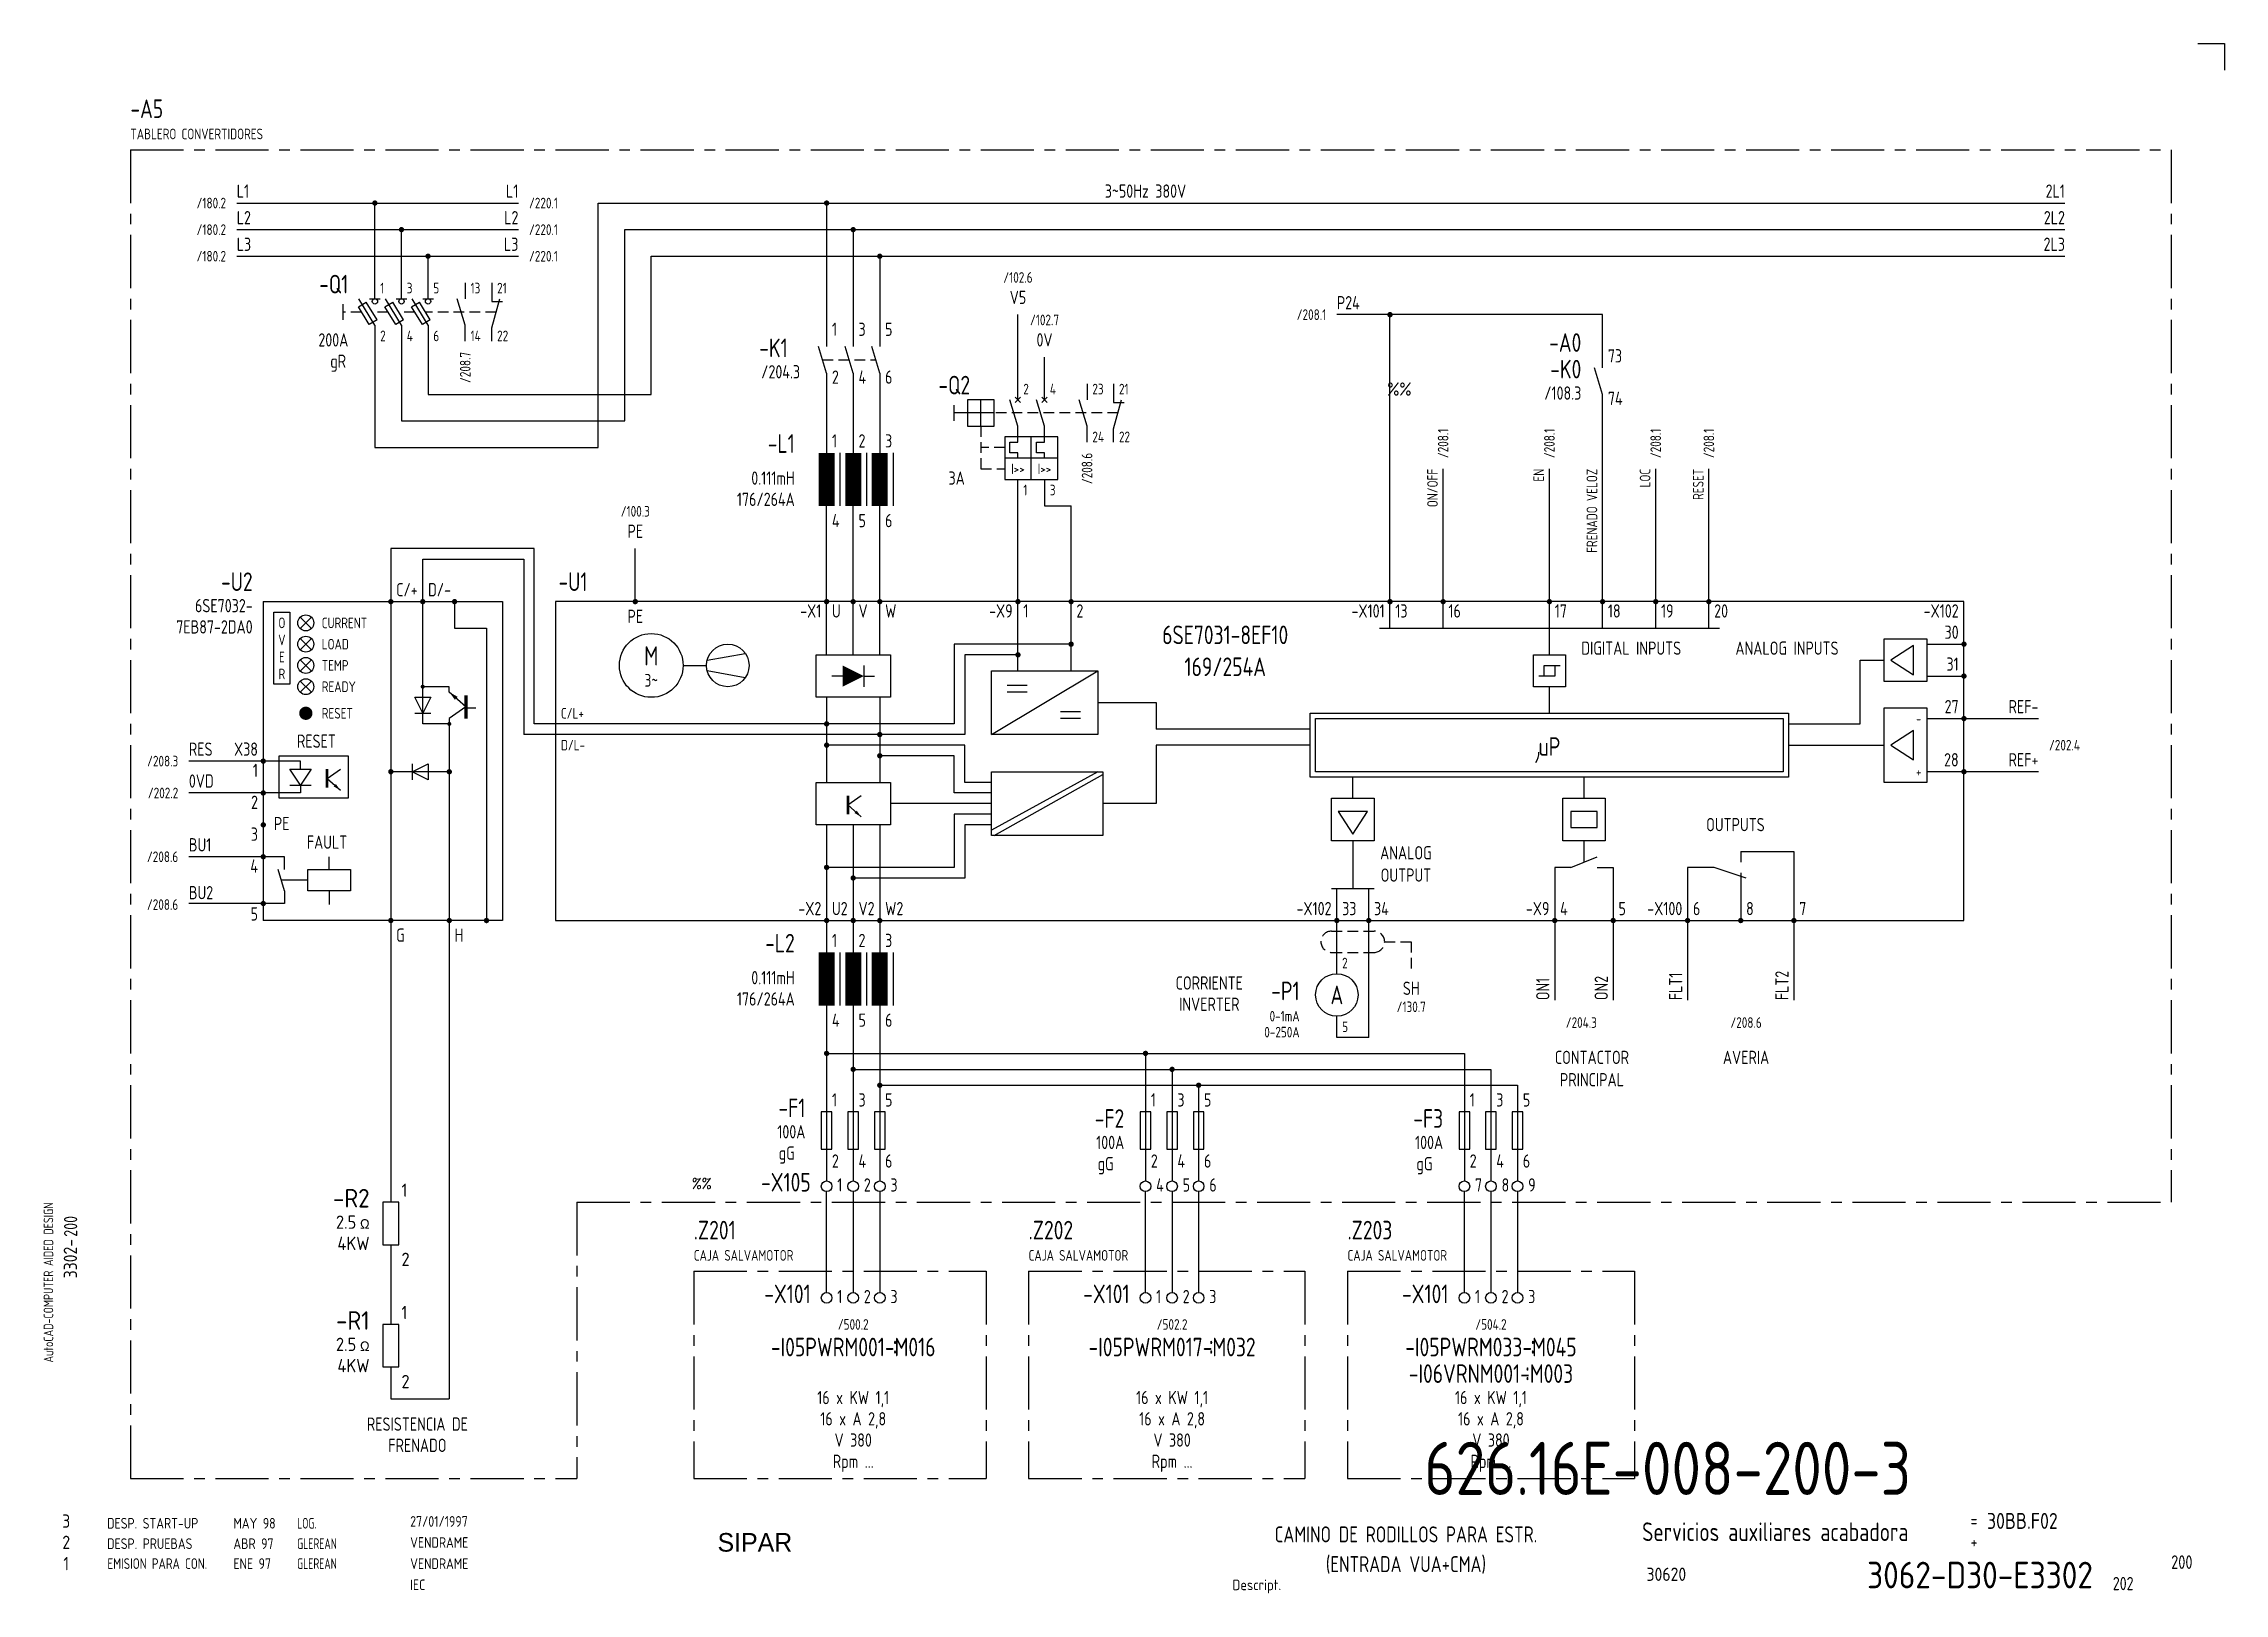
# Model space of a CAD drawing. Extents: x 10 to 420, y 5 to 297.
import ezdxf
from ezdxf.enums import TextEntityAlignment as Align

# ---------------------------------------------------------------- set-up
doc = ezdxf.new("R2010")
doc.units = 0
doc.header["$LTSCALE"] = 8
doc.header["$MEASUREMENT"] = 0
for name, pattern in [('CENTER', [2, 1.25, -0.25, 0.25, -0.25]), ('HIDDEN', [0.375, 0.25, -0.125]), ('LTY1', [0])]:
    doc.linetypes.add(name, pattern=pattern)
doc.layers.get('0').update_dxf_attribs({"linetype": 'CONTINUOUS'})
doc.layers.add('CART', color=7, linetype='CONTINUOUS')
doc.styles.add('DIN', font='DIN', dxfattribs={"width": 0.85})
doc.styles.add('GREEKC', font='greekc')
doc.styles.add('ISO', font='ISO')
doc.styles.add('SIMPLEX', font='SIMPLEX', dxfattribs={"width": 0.9})
doc.styles.get("Standard").update_dxf_attribs({"font": 'DIN', "width": 0.85})
doc.styles.add('UNIV', font='UNIV')

# ---------------------------------------------------------------- blocks, each defined once
blk = doc.blocks.new('WB-FG100')
at = {"layer": 'CART', "color": 1}
for p, q in [((415, 297), (420, 297)), ((420, 297), (420, 292))]:
    blk.add_line(p, q, dxfattribs=at)
at = {"layer": 'CART', "color": 1, "style": 'DIN', "width": 0.8}
blk.add_text('AutoCAD-COMPUTER AIDED DESIGN', height=1.8, rotation=90, dxfattribs=at).set_placement((11.47, 48.84))
at = {"layer": 'CART', "color": 3, "style": 'DIN', "width": 0.8}
for s, p in [('=', (372.24, 17.91)), ('+', (372.24, 13.87))]:
    blk.add_text(s, height=2.5, dxfattribs=at).set_placement(p)
at = {"layer": 'CART', "color": 7, "style": 'DIN', "width": 0.9}
blk.add_attdef('FILE', text='', height=2.5, rotation=90, dxfattribs=at).set_placement((15.95, 68.38), align=Align.CENTER)
for tag, p in [('MOD-3', (13.92, 19)), ('MOD-2', (13.92, 15)), ('MOD-1', (13.92, 11)), ('NR.COMMESSA', (315, 9))]:
    blk.add_attdef(tag, text='', height=2.5, dxfattribs=at).set_placement(p, align=Align.MIDDLE)
at = {"layer": 'CART', "color": 7, "style": 'DIN'}
for tag, width, p in [('REV-3', 0.9, (21.66, 19)), ('DATA-3', 0.9, (45.37, 19)), ('NOME-3', 0.9, (57.37, 19)), ('REV-2', 0.9, (21.66, 15)), ('DATA-2', 0.9, (45.37, 15)), ('NOME-2', 0.9, (57.37, 15)), ('REV-1', 0.9, (21.66, 11)), ('DATA-1', 0.9, (45.37, 11)), ('NOME-1', 0.7, (57.37, 11))]:
    blk.add_attdef(tag, text='', height=2, dxfattribs=dict(at, width=width)).set_placement(p, align=Align.MIDDLE_LEFT)
at = {"layer": 'CART', "color": 7, "style": 'DIN', "width": 0.9}
for tag, p, height in [('DATA', (78.64, 17.94), 2), ('ESECUTORE', (78.64, 13.97), 2), ('CONTROLLORE', (78.64, 9.99), 2), ('SEGUE', (398.93, 5.65), 2.8), ('NORMA', (78.64, 6.01), 2)]:
    blk.add_attdef(tag, p, '', height=height, dxfattribs=at)
at = {"layer": 'CART', "color": 2, "style": 'DIN', "width": 0.9}
for tag, p in [('TITOLO-1/3', (266.5, 18.23)), ('TITOLO-1/2', (266.5, 15.73)), ('TITOLO-2/3', (266.5, 13.18)), ('TITOLO-2/2', (266.5, 10.68)), ('TITOLO-3/3', (266.5, 8.13))]:
    blk.add_attdef(tag, text='', height=3.5, dxfattribs=at).set_placement(p, align=Align.MIDDLE)
at = {"layer": 'CART', "color": 3, "style": 'DIN', "width": 0.9}
blk.add_attdef('ASSIEME', text='', height=3.5, dxfattribs=at).set_placement((334, 17), align=Align.MIDDLE)
at = {"layer": 'CART', "color": 3, "style": 'DIN', "width": 0.85}
for tag, p in [('=', (375.33, 16.63)), ('+', (375.33, 12.76))]:
    blk.add_attdef(tag, text='', height=3, dxfattribs=at).set_placement(p, align=Align.BOTTOM_LEFT)
at = {"layer": 'CART', "color": 3, "style": 'DIN', "width": 0.9}
blk.add_attdef('FOGLIO', text='', height=2.8, dxfattribs=at).set_placement((414.2, 9.56), align=Align.RIGHT)
at = {"layer": 'CART', "color": 2, "style": 'DIN', "width": 0.9}
blk.add_attdef('DISEGNO', text='', height=5, dxfattribs=at).set_placement((395.27, 6.35), align=Align.RIGHT)
at = {"layer": 'CART', "color": 1, "style": 'DIN', "width": 0.9}
blk.add_attdef('TIPOLOGIA', (233.37, 6), '', height=2, dxfattribs=at)
blk = doc.blocks.new('DESP')
at = {"linetype": 'Continuous', "style": 'DIN'}
for s, width, p in [('DESP. START-UP', 0.85, (21.62, 17.59)), ('MAY 98', 0.85, (45.38, 17.59)), ('LOG.', 0.7, (57.38, 17.59))]:
    blk.add_text(s, height=2, dxfattribs=dict(at, width=width)).set_placement(p)

msp = doc.modelspace()

# ---------------------------------------------------------------- linework, layer by layer
at = {"color": 3, "linetype": 'CENTER'}
for p, q in [((26, 277), (410, 277)), ((26, 277), (26, 27)), ((410, 277), (410, 79)), ((110, 79), (410, 79)), ((110, 79), (110, 27)), ((132, 66), (132, 27)), ((132, 66), (187, 66)), ((187, 66), (187, 27)), ((195, 66), (247, 66)), ((195, 66), (195, 27)), ((247, 66), (247, 27)), ((255, 66), (255, 27)), ((255, 66), (309, 66)), ((309, 66), (309, 27)), ((26, 27), (110, 27)), ((132, 27), (187, 27)), ((195, 27), (247, 27)), ((255, 27), (309, 27))]:
    msp.add_line(p, q, dxfattribs=at)
for p, q in [((46, 267), (99, 267)), ((72, 249), (72, 267)), ((114, 267), (390, 267)), ((114, 221), (114, 267)), ((157, 267), (157, 240)), ((46, 262), (99, 262)), ((77, 249), (77, 262)), ((119, 262), (390, 262)), ((119, 226), (119, 262)), ((162, 262), (162, 240)), ((46, 257), (99, 257)), ((82, 249), (82, 257)), ((124, 257), (390, 257)), ((124, 231), (124, 257)), ((167, 257), (167, 240)), ((89, 252), (89, 249)), ((94, 252), (94, 248.5)), ((66, 245), (66, 248)), ((68.9, 247.5), (70.37, 248.38)), ((70.93, 244.12), (68.9, 247.5)), ((72, 244), (69, 249)), ((72.4, 245), (70.37, 248.38)), ((71, 249), (73, 249)), ((73.9, 247.5), (75.37, 248.38)), ((75.93, 244.12), (73.9, 247.5)), ((77, 244), (74, 249)), ((77.4, 245), (75.37, 248.38)), ((76, 249), (78, 249)), ((78.9, 247.5), (80.37, 248.38)), ((80.93, 244.12), (78.9, 247.5)), ((82, 244), (79, 249)), ((82.4, 245), (80.37, 248.38)), ((81, 249), (83, 249)), ((89, 244), (87.5, 249)), ((94, 243.5), (95.5, 249)), ((94, 248.5), (96, 248.5)), ((72.4, 245), (70.93, 244.12)), ((72, 244), (72, 221)), ((77.4, 245), (75.93, 244.12)), ((77, 244), (77, 226)), ((82.4, 245), (80.93, 244.12)), ((82, 244), (82, 231)), ((89, 241), (89, 244)), ((94, 241), (94, 243.5)), ((193, 230), (193, 246)), ((303, 246), (253, 246)), ((263, 187), (263, 246)), ((303, 236), (303, 246)), ((157, 235), (155.5, 240)), ((162, 235), (160.5, 240)), ((167, 235), (165.5, 240)), ((198, 230), (198, 238)), ((157, 235), (157, 220)), ((162, 235), (162, 220)), ((167, 235), (167, 220)), ((303, 231), (301.5, 236)), ((82, 231), (124, 231)), ((188.5, 230), (183.5, 230)), ((183.5, 230), (183.5, 225)), ((186, 225), (186, 230)), ((188.5, 225), (188.5, 230)), ((193, 225), (191.5, 230)), ((192.5, 229.5), (193.5, 230.5)), ((192.5, 230.5), (193.5, 229.5)), ((198, 225), (196.5, 230)), ((197.5, 230.5), (198.5, 229.5)), ((197.5, 229.5), (198.5, 230.5)), ((206, 225), (204.5, 230)), ((206, 233), (206, 230)), ((211, 233), (211, 229.5)), ((211, 224.5), (212.5, 230)), ((303, 187), (303, 231)), ((77, 226), (119, 226)), ((181, 226), (181, 229)), ((188.5, 227.5), (181, 227.5)), ((211, 229.5), (213, 229.5)), ((183.5, 225), (188.5, 225)), ((200.5, 223), (190.5, 223)), ((190.5, 223), (190.5, 215)), ((191.5, 220), (191.5, 222)), ((191.5, 222), (193, 222)), ((193, 222), (193, 225)), ((195.5, 215), (195.5, 223)), ((196.5, 222), (198, 222)), ((196.5, 220), (196.5, 222)), ((198, 222), (198, 225)), ((200.5, 215), (200.5, 223)), ((206, 222), (206, 225)), ((211, 222), (211, 224.5)), ((72, 221), (114, 221)), ((159.5, 220), (159.5, 210)), ((164.5, 220), (164.5, 210)), ((169.5, 220), (169.5, 210)), ((200.5, 219), (190.5, 219)), ((193, 220), (191.5, 220)), ((193, 219), (193, 220)), ((198, 220), (196.5, 220)), ((198, 219), (198, 220)), ((190.5, 215), (200.5, 215)), ((193, 179), (193, 215)), ((198, 215), (198, 210)), ((273, 187), (273, 217)), ((293, 187), (293, 217)), ((313, 187), (313, 217)), ((323, 187), (323, 217)), ((157, 182), (157, 210)), ((162, 182), (162, 210)), ((167, 182), (167, 210)), ((198, 210), (203, 210)), ((203, 179), (203, 210)), ((75, 202), (75, 79)), ((102, 202), (75, 202)), ((102, 169), (102, 202)), ((81, 169), (81, 200)), ((81, 200), (100, 200)), ((100, 200), (100, 167)), ((53, 176.5), (53, 190)), ((53, 190), (56, 190)), ((56, 190), (56, 176.5)), ((87, 192), (87, 187)), ((87, 187), (93, 187)), ((93, 187), (93, 132)), ((261, 187), (325, 187)), ((293, 182), (293, 187)), ((155, 182), (169, 182)), ((155, 174), (155, 182)), ((169, 182), (169, 174)), ((203, 184), (181, 184)), ((181, 184), (181, 169)), ((183, 182), (183, 167)), ((193, 182), (183, 182)), ((351.5, 169), (351.5, 181)), ((351.5, 181), (356, 181)), ((364, 184), (371, 184)), ((56, 176.5), (53, 176.5)), ((160, 178), (158, 178)), ((164, 180), (164, 176)), ((164, 178), (166, 178)), ((294, 178), (291, 178)), ((292, 180), (295, 180)), ((292, 178), (292, 180)), ((294, 180), (294, 178)), ((364, 178), (371, 178)), ((81, 171), (79.5, 174)), ((79.5, 174), (82.5, 174)), ((86, 176), (81, 176)), ((82.5, 174), (81, 171)), ((86, 175), (86, 176)), ((89.13, 172.19), (86, 175)), ((169, 174), (155, 174)), ((157, 174), (157, 158)), ((167, 174), (167, 158)), ((208, 173), (219, 173)), ((219, 173), (219, 168)), ((293, 171), (293, 176)), ((79.5, 171), (82.5, 171)), ((86, 169), (81, 169)), ((89.13, 172.19), (86, 170)), ((86, 170), (86, 42)), ((89, 172), (91, 172)), ((181, 169), (102, 169)), ((338, 169), (351.5, 169)), ((364, 170), (385, 170)), ((183, 167), (100, 167)), ((183, 165), (157, 165)), ((183, 158), (183, 165)), ((248, 168), (219, 168)), ((219, 165), (219, 154)), ((248, 165), (219, 165)), ((338, 165), (356, 165)), ((58, 162), (37, 162)), ((54, 155), (54, 163)), ((54, 163), (67, 163)), ((58, 157.5), (56, 160.5)), ((56, 160.5), (57, 160.5)), ((57, 160.5), (60, 160.5)), ((58, 160.5), (58, 162)), ((60, 160.5), (58, 157.5)), ((63, 158.75), (65.5, 160.5)), ((67, 163), (67, 155)), ((79, 161.5), (79, 158.5)), ((79, 160), (82, 161.5)), ((82, 161.5), (82, 158.5)), ((181, 163), (167, 163)), ((181, 156), (181, 163)), ((58, 156), (37, 156)), ((56, 157.5), (60, 157.5)), ((58, 157.5), (58, 156)), ((63, 158.75), (65.5, 156.5)), ((86, 160), (75, 160)), ((82, 158.5), (79, 160)), ((155, 158), (169, 158)), ((155, 150), (155, 158)), ((169, 158), (169, 150)), ((188, 156), (181, 156)), ((188, 158), (183, 158)), ((208, 160), (188, 149)), ((188.5, 148), (209, 159.5)), ((256, 155), (256, 159)), ((299.5, 159), (299.5, 155)), ((385, 160), (364, 160)), ((67, 155), (54, 155)), ((161, 153.75), (163.5, 155.5)), ((161, 153.75), (163.5, 151.5)), ((188, 154), (169, 154)), ((181, 152), (181, 142)), ((188, 152), (181, 152)), ((219, 154), (209, 154)), ((297, 152.5), (297, 149.5)), ((302, 149.5), (302, 152.5)), ((169, 150), (155, 150)), ((157, 150), (157, 83)), ((162, 150), (162, 83)), ((167, 150), (167, 83)), ((183, 150), (183, 140)), ((188, 150), (183, 150)), ((297, 149.5), (302, 149.5)), ((55, 144), (37, 144)), ((55, 141.6), (55, 144)), ((63.4, 141.6), (63.4, 144)), ((256, 147), (256, 138)), ((299.5, 147), (299.5, 143)), ((329, 145), (339, 145)), ((329, 145), (329, 143)), ((339, 145), (339, 117)), ((55, 137.6), (53.8, 141.6)), ((59.4, 139.6), (54.4, 139.6)), ((181, 142), (157, 142)), ((183, 140), (162, 140)), ((294, 142), (294, 117)), ((297, 142), (294, 142)), ((302, 142), (305, 142)), ((305, 142), (305, 117)), ((319, 142), (319, 117)), ((324, 142), (319, 142)), ((330, 140), (324, 142)), ((329, 141), (329, 132)), ((55, 137.6), (55, 135.2)), ((63.4, 137.6), (63.4, 135)), ((252, 138), (260, 138)), ((253, 132), (253, 138)), ((259, 132), (259, 138)), ((55, 135.2), (37, 135.2)), ((253, 122), (253, 132)), ((259, 110), (259, 132)), ((159.5, 126), (159.5, 116)), ((164.5, 126), (164.5, 116)), ((169.5, 126), (169.5, 116)), ((253, 110), (253, 114)), ((157, 107), (277, 107)), ((217, 107), (217, 83)), ((259, 110), (253, 110)), ((277, 107), (277, 83)), ((162, 104), (282, 104)), ((222, 104), (222, 83)), ((282, 104), (282, 83)), ((167, 101), (287, 101)), ((227, 101), (227, 83)), ((287, 101), (287, 83)), ((156, 96), (156, 89)), ((158, 96), (156, 96)), ((158, 89), (158, 96)), ((161, 96), (161, 89)), ((163, 96), (161, 96)), ((163, 89), (163, 96)), ((166, 96), (166, 89)), ((168, 96), (166, 96)), ((168, 89), (168, 96)), ((216, 96), (216, 89)), ((218, 96), (216, 96)), ((218, 89), (218, 96)), ((221, 96), (221, 89)), ((223, 96), (221, 96)), ((223, 89), (223, 96)), ((228, 96), (226, 96)), ((226, 96), (226, 89)), ((228, 89), (228, 96)), ((276, 96), (276, 89)), ((278, 96), (276, 96)), ((278, 89), (278, 96)), ((281, 96), (281, 89)), ((283, 96), (281, 96)), ((283, 89), (283, 96)), ((286, 96), (286, 89)), ((288, 96), (286, 96)), ((288, 89), (288, 96)), ((156, 89), (158, 89)), ((161, 89), (163, 89)), ((166, 89), (168, 89)), ((216, 89), (218, 89)), ((221, 89), (223, 89)), ((226, 89), (228, 89)), ((276, 89), (278, 89)), ((281, 89), (283, 89)), ((286, 89), (288, 89)), ((73.5, 79), (73.5, 71)), ((76.5, 79), (73.5, 79)), ((76.5, 71), (76.5, 79)), ((157, 62), (157, 81)), ((162, 81), (162, 62)), ((167, 81), (167, 62)), ((217, 62), (217, 81)), ((222, 81), (222, 62)), ((227, 81), (227, 62)), ((277, 62), (277, 81)), ((282, 81), (282, 62)), ((287, 81), (287, 62)), ((73.5, 71), (76.5, 71)), ((75, 71), (75, 56)), ((73.5, 56), (73.5, 48)), ((76.5, 56), (73.5, 56)), ((76.5, 48), (76.5, 56)), ((73.5, 48), (76.5, 48)), ((75, 48), (75, 42)), ((75, 42), (86, 42))]:
    msp.add_line(p, q)
at = {"linetype": 'HIDDEN'}
for p, q in [((69.5, 246.5), (66, 246.5)), ((74.5, 246.5), (71.5, 246.5)), ((79.5, 246.5), (76.5, 246.5)), ((94.82, 246.5), (81.5, 246.5)), ((156.25, 237.5), (166.25, 237.5)), ((211.82, 227.5), (188.5, 227.5)), ((186, 225), (186, 217)), ((190.5, 221), (186, 221)), ((186, 217), (190.5, 217)), ((252, 130), (260, 130)), ((262, 128), (267, 128)), ((252, 126), (260, 126))]:
    msp.add_line(p, q, dxfattribs=at)
at = {"linetype": 'CENTER'}
msp.add_line((121, 192), (121, 202), dxfattribs=at)
at = {"color": 3}
for p, q in [((51, 192), (51, 132)), ((51, 192), (96, 192)), ((96, 192), (96, 132)), ((371, 192), (106, 192)), ((106, 192), (106, 132)), ((371, 132), (371, 192)), ((248, 159), (248, 171)), ((248, 171), (338, 171)), ((249, 160), (249, 170)), ((249, 170), (337, 170)), ((337, 170), (337, 160)), ((338, 171), (338, 159)), ((338, 159), (248, 159)), ((337, 160), (249, 160)), ((96, 132), (51, 132)), ((106, 132), (371, 132))]:
    msp.add_line(p, q, dxfattribs=at)
at = {"color": 7}
for p, q in [((57.94, 189.06), (60.06, 186.94)), ((57.94, 186.94), (60.06, 189.06)), ((57.94, 182.94), (60.06, 185.06)), ((57.94, 185.06), (60.06, 182.94)), ((57.94, 178.94), (60.06, 181.06)), ((57.94, 181.06), (60.06, 178.94)), ((134.52, 180.97), (141.69, 182.27)), ((57.94, 174.94), (60.06, 177.06)), ((57.94, 177.06), (60.06, 174.94)), ((130, 180), (134.4, 180)), ((134.52, 179.03), (141.69, 177.73))]:
    msp.add_line(p, q, dxfattribs=at)
at = {"linetype": 'LTY1'}
for p, q in [((356, 185), (364, 185)), ((356, 177), (356, 185)), ((364, 185), (364, 177)), ((290, 182), (296, 182)), ((290, 176), (290, 182)), ((296, 182), (296, 176)), ((361.5, 183.75), (357.25, 181)), ((357.25, 181), (361.5, 178.25)), ((361.5, 178.25), (361.5, 183.75)), ((188, 179), (208, 179)), ((188, 167), (208, 179)), ((188, 167), (188, 179)), ((208, 179), (208, 167)), ((364, 177), (356, 177)), ((194.75, 176.25), (191, 176.25)), ((194.75, 175), (191, 175)), ((296, 176), (290, 176)), ((204.75, 171.25), (201, 171.25)), ((204.75, 170), (201, 170)), ((356, 158), (356, 172)), ((356, 172), (364, 172)), ((364, 172), (364, 158)), ((208, 167), (188, 167)), ((361.5, 167.75), (357.25, 165)), ((357.25, 165), (361.5, 162.25)), ((361.5, 162.25), (361.5, 167.75)), ((188, 160), (209, 160)), ((188, 148), (188, 160)), ((209, 160), (209, 148)), ((364, 158), (356, 158)), ((252, 155), (260, 155)), ((252, 147), (252, 155)), ((258.75, 152.5), (253.25, 152.5)), ((253.25, 152.5), (256, 148.25)), ((256, 148.25), (258.75, 152.5)), ((260, 155), (260, 147)), ((295.5, 147), (295.5, 155)), ((295.5, 155), (303.5, 155)), ((302, 152.5), (297, 152.5)), ((303.5, 155), (303.5, 147)), ((209, 148), (188, 148)), ((260, 147), (252, 147)), ((303.5, 147), (295.5, 147)), ((297, 142), (302, 144))]:
    msp.add_line(p, q, dxfattribs=at)
at = {"linetype": 'Continuous'}
for p, q in [((59.4, 141.6), (67.4, 141.6)), ((59.4, 137.6), (59.4, 141.6)), ((67.4, 141.6), (67.4, 137.6)), ((67.4, 137.6), (59.4, 137.6))]:
    msp.add_line(p, q, dxfattribs=at)
at = {"color": 7, "linetype": 'HIDDEN'}
msp.add_line((267, 128), (267, 122), dxfattribs=at)
for points, const_width in [([(71.75, 267, 1), (72.25, 267, 1)], 0.5), ([(156.75, 267, 1), (157.25, 267, 1)], 0.5), ([(76.75, 262, 1), (77.25, 262, 1)], 0.5), ([(161.75, 262, 1), (162.25, 262, 1)], 0.5), ([(81.75, 257, 1), (82.25, 257, 1)], 0.5), ([(166.75, 257, 1), (167.25, 257, 1)], 0.5), ([(262.75, 246, 1), (263.25, 246, 1)], 0.5), ([(74.75, 192, 1), (75.25, 192, 1)], 0.5), ([(80.75, 192, 1), (81.25, 192, 1)], 0.5), ([(86.75, 192, 1), (87.25, 192, 1)], 0.5), ([(120.75, 192, 1), (121.25, 192, 1)], 0.5), ([(156.75, 192, 1), (157.25, 192, 1)], 0.5), ([(161.75, 192, 1), (162.25, 192, 1)], 0.5), ([(166.75, 192, 1), (167.25, 192, 1)], 0.5), ([(192.75, 192, 1), (193.25, 192, 1)], 0.5), ([(202.75, 192, 1), (203.25, 192, 1)], 0.5), ([(202.75, 192, 1), (203.25, 192, 1)], 0.5), ([(262.75, 192, 1), (263.25, 192, 1)], 0.5), ([(272.75, 192, 1), (273.25, 192, 1)], 0.5), ([(292.75, 192, 1), (293.25, 192, 1)], 0.5), ([(302.75, 192, 1), (303.25, 192, 1)], 0.5), ([(312.75, 192, 1), (313.25, 192, 1)], 0.5), ([(322.75, 192, 1), (323.25, 192, 1)], 0.5), ([(192.75, 182, 1), (193.25, 182, 1)], 0.5), ([(202.75, 184, 1), (203.25, 184, 1)], 0.5), ([(370.75, 184, 1), (371.25, 184, 1)], 0.5), ([(370.75, 178, 1), (371.25, 178, 1)], 0.5), ([(80.81, 176, 1), (81.19, 176, 1)], 0.375), ([(58.38, 171, 1), (59.63, 171, 1)], 1.25), ([(85.81, 169, 1), (86.19, 169, 1)], 0.375), ([(156.75, 169, 1), (157.25, 169, 1)], 0.5), ([(370.75, 170, 1), (371.25, 170, 1)], 0.5), ([(156.75, 165, 1), (157.25, 165, 1)], 0.5), ([(166.75, 167, 1), (167.25, 167, 1)], 0.5), ([(50.75, 162, 1), (51.25, 162, 1)], 0.5), ([(74.75, 160, 1), (75.25, 160, 1)], 0.5), ([(85.75, 160, 1), (86.25, 160, 1)], 0.5), ([(166.75, 163, 1), (167.25, 163, 1)], 0.5), ([(370.75, 160, 1), (371.25, 160, 1)], 0.5), ([(50.75, 156, 1), (51.25, 156, 1)], 0.5), ([(50.75, 150, 1), (51.25, 150, 1)], 0.5), ([(50.75, 144, 1), (51.25, 144, 1)], 0.5), ([(156.75, 142, 1), (157.25, 142, 1)], 0.5), ([(161.75, 140, 1), (162.25, 140, 1)], 0.5), ([(50.75, 135.2, 1), (51.25, 135.2, 1)], 0.5), ([(74.75, 132, 1), (75.25, 132, 1)], 0.5), ([(85.75, 132, 1), (86.25, 132, 1)], 0.5), ([(92.75, 132, 1), (93.25, 132, 1)], 0.5), ([(156.75, 132, 1), (157.25, 132, 1)], 0.5), ([(161.75, 132, 1), (162.25, 132, 1)], 0.5), ([(166.75, 132, 1), (167.25, 132, 1)], 0.5), ([(252.75, 132, 1), (253.25, 132, 1)], 0.5), ([(258.75, 132, 1), (259.25, 132, 1)], 0.5), ([(293.75, 132, 1), (294.25, 132, 1)], 0.5), ([(304.75, 132, 1), (305.25, 132, 1)], 0.5), ([(318.75, 132, 1), (319.25, 132, 1)], 0.5), ([(328.75, 132, 1), (329.25, 132, 1)], 0.5), ([(338.75, 132, 1), (339.25, 132, 1)], 0.5), ([(156.75, 107, 1), (157.25, 107, 1)], 0.5), ([(216.75, 107, 1), (217.25, 107, 1)], 0.5), ([(161.75, 104, 1), (162.25, 104, 1)], 0.5), ([(221.75, 104, 1), (222.25, 104, 1)], 0.5), ([(166.75, 101, 1), (167.25, 101, 1)], 0.5), ([(226.75, 101, 1), (227.25, 101, 1)], 0.5)]:
    msp.add_lwpolyline(points, format="xyb", close=True, dxfattribs=dict(const_width=const_width))
for points, const_width in [([(157, 220), (157, 210)], 3), ([(162, 220), (162, 210)], 3), ([(167, 220), (167, 210)], 3), ([(89.13, 170), (89.13, 174.38)], 0.625), ([(63, 160.5), (63, 157)], 0.5), ([(161, 155.5), (161, 152)], 0.5), ([(157, 126), (157, 116)], 3), ([(162, 126), (162, 116)], 3), ([(167, 126), (167, 116)], 3)]:
    msp.add_lwpolyline(points, dxfattribs=dict(const_width=const_width))
for points in [[(164, 178, 0, 4, 0), (160, 178, 4, 4, 0)], [(86, 175, 0, 0.75, 0), (87.31, 173.81, 0.75, 0.75, 0)], [(65.5, 156.5, 0, 0.6, 0), (64.46, 157.45, 0.6, 0.6, 0)], [(163.5, 151.5, 0, 0.6, 0), (162.46, 152.45, 0.6, 0.6, 0)]]:
    msp.add_lwpolyline(points, format="xyseb")
for centre, radius in [((72, 248.5), 0.5), ((77, 248.5), 0.5), ((82, 248.5), 0.5), ((157, 82), 1), ((162, 82), 1), ((167, 82), 1), ((217, 82), 1), ((222, 82), 1), ((227, 82), 1), ((277, 82), 1), ((282, 82), 1), ((287, 82), 1), ((157, 61), 1), ((162, 61), 1), ((167, 61), 1), ((217, 61), 1), ((222, 61), 1), ((227, 61), 1), ((277, 61), 1), ((282, 61), 1), ((287, 61), 1)]:
    msp.add_circle(centre, radius)
at = {"color": 7}
for centre, radius in [((59, 188), 1.5), ((59, 184), 1.5), ((124, 180), 6), ((59, 180), 1.5), ((138.4, 180), 4), ((59, 176), 1.5)]:
    msp.add_circle(centre, radius, dxfattribs=at)
at = {"color": 3}
msp.add_circle((253, 118), 4, dxfattribs=at)
msp.add_arc((287.43, 163.65), 3.58, 327.7143, 0.4285, dxfattribs=at)
at = {"linetype": 'HIDDEN'}
for centre, start, end in [((252, 128), 90, 270), ((260, 128), 270, 90)]:
    msp.add_arc(centre, 2, start, end, dxfattribs=at)

# ---------------------------------------------------------------- block references
at = {"linetype": 'Continuous'}
msp.add_blockref('DESP', (0, 0), dxfattribs=at)
at = {"layer": 'CART'}
ref = msp.add_blockref('WB-FG100', (0, 0), dxfattribs=at)
ref.add_attrib('TIPOLOGIA', 'Descript.', (233.37, 6), dxfattribs={"color": 1, "height": 2, "style": 'DIN', "width": 0.9})
ref.add_attrib('ASSIEME', 'Servicios auxiliares acabadora', dxfattribs={"color": 3, "height": 3.5, "style": 'DIN', "width": 0.8}).set_placement((335.5, 17), align=Align.MIDDLE)
ref.add_attrib('=', '30BB.F02', dxfattribs={"color": 3, "height": 3, "style": 'DIN', "width": 0.85}).set_placement((375.33, 16.63), align=Align.BOTTOM_LEFT)
ref.add_attrib('NR.COMMESSA', '30620', dxfattribs={"color": 7, "height": 2.5, "style": 'DIN', "width": 0.9}).set_placement((315, 9), align=Align.MIDDLE)
ref.add_attrib('DISEGNO', '3062-D30-E3302', dxfattribs={"color": 2, "height": 5, "style": 'DIN', "width": 0.9}).set_placement((395.27, 6.35), align=Align.RIGHT)
ref.add_attrib('DATA', '27/01/1997', (78.64, 17.94), dxfattribs={"color": 7, "height": 2, "style": 'DIN', "width": 0.85})
ref.add_attrib('ESECUTORE', 'VENDRAME', (78.64, 13.97), dxfattribs={"color": 7, "height": 2, "style": 'DIN', "width": 0.85})
ref.add_attrib('CONTROLLORE', 'VENDRAME', (78.64, 9.99), dxfattribs={"color": 7, "height": 2, "style": 'DIN', "width": 0.85})
ref.add_attrib('NORMA', 'IEC', (78.64, 6.01), dxfattribs={"color": 7, "height": 2, "style": 'DIN', "width": 0.85})
ref.add_attrib('MOD-1', '1', dxfattribs={"color": 7, "height": 2.5, "style": 'DIN', "width": 0.9}).set_placement((13.92, 11), align=Align.MIDDLE)
ref.add_attrib('REV-1', 'EMISION PARA CON.', dxfattribs={"color": 7, "height": 2, "style": 'DIN', "width": 0.8}).set_placement((21.66, 11), align=Align.MIDDLE_LEFT)
ref.add_attrib('DATA-1', 'ENE 97', dxfattribs={"color": 7, "height": 2, "style": 'DIN', "width": 0.85}).set_placement((45.37, 11), align=Align.MIDDLE_LEFT)
ref.add_attrib('NOME-1', 'GLEREAN', dxfattribs={"color": 7, "height": 2, "style": 'DIN', "width": 0.7}).set_placement((57.37, 11), align=Align.MIDDLE_LEFT)
ref.add_attrib('MOD-2', '2', dxfattribs={"color": 7, "height": 2.5, "style": 'DIN', "width": 0.9}).set_placement((13.92, 15), align=Align.MIDDLE)
ref.add_attrib('MOD-3', '3', dxfattribs={"color": 7, "height": 2.5, "style": 'DIN', "width": 0.9}).set_placement((13.92, 19), align=Align.MIDDLE)
ref.add_attrib('FILE', '3302-', dxfattribs={"color": 7, "height": 2.5, "rotation": 90, "style": 'DIN', "width": 0.9}).set_placement((15.95, 68.38), align=Align.CENTER)

# ---------------------------------------------------------------- texts
at = {"color": 3, "style": 'DIN', "width": 0.8}
for s, p in [('-A5', (26, 283)), ('.Z201', (132, 72)), ('.Z202', (195, 72)), ('.Z203', (255, 72))]:
    msp.add_text(s, height=3.5, dxfattribs=at).set_placement(p)
at = {"style": 'DIN'}
for s, height, width, p in [('TABLERO CONVERTIDORES', 2, 0.8, (26, 279)), ('L1', 2.5, 0.8, (46, 268)), ('/220.1', 2, 0.8, (101, 266)), ('L2', 2.5, 0.8, (46, 263)), ('/220.1', 2, 0.8, (101, 261)), ('L3', 2.5, 0.8, (46, 258)), ('/220.1', 2, 0.8, (101, 256)), ('1', 2, 0.8, (73, 250)), ('3', 2, 0.8, (78, 250)), ('5', 2, 0.8, (83, 250)), ('13', 2, 0.8, (90, 250)), ('21', 2, 0.8, (95, 250)), ('P24', 2.5, 0.8, (253, 247)), ('2', 2, 0.8, (73, 241)), ('4', 2, 0.8, (78, 241)), ('6', 2, 0.8, (83, 241)), ('14', 2, 0.8, (90, 241)), ('22', 2, 0.8, (95, 241)), ('1', 2.5, 0.8, (158, 242)), ('3', 2.5, 0.8, (163, 242)), ('5', 2.5, 0.8, (168, 242)), ('73', 2.5, 0.8, (304, 237)), ('2', 2.5, 0.8, (158, 233)), ('4', 2.5, 0.8, (163, 233)), ('6', 2.5, 0.8, (168, 233)), ('2', 2, 0.8, (194, 231)), ('4', 2, 0.8, (199, 231)), ('23', 2, 0.8, (207, 231)), ('21', 2, 0.8, (212, 231)), ('%%', 2.5, 0.85, (262.5, 230.75)), ('74', 2.5, 0.8, (304, 229)), ('1', 2.5, 0.8, (158, 221)), ('2', 2.5, 0.8, (163, 221)), ('3', 2.5, 0.8, (168, 221)), ('24', 2, 0.8, (207, 222)), ('22', 2, 0.8, (212, 222)), ('1', 2, 0.8, (194, 212)), ('3', 2, 0.8, (199, 212)), ('4', 2.5, 0.8, (158, 206)), ('5', 2.5, 0.8, (163, 206)), ('6', 2.5, 0.8, (168, 206)), ('C/+', 2.5, 0.8, (76, 193)), ('D/-', 2.5, 0.8, (82, 193)), ('CURRENT', 2, 0.8, (62, 187)), ('U', 2.5, 0.8, (158, 189)), ('V', 2.5, 0.8, (163, 189)), ('W', 2.5, 0.8, (168, 189)), ('1', 2.5, 0.8, (194, 189)), ('2', 2.5, 0.8, (204, 189)), ('13', 2.5, 0.8, (264, 189)), ('16', 2.5, 0.8, (274, 189)), ('17', 2.5, 0.8, (294, 189)), ('18', 2.5, 0.8, (304, 189)), ('19', 2.5, 0.8, (314, 189)), ('20', 2.5, 0.8, (324, 189)), ('LOAD', 2, 0.8, (62, 183)), ('TEMP', 2, 0.8, (62, 179)), ('DIGITAL INPUTS', 2.5, 0.8, (299, 182)), ('ANALOG INPUTS', 2.5, 0.8, (328, 182)), ('READY', 2, 0.8, (62, 175)), ('RESET', 2, 0.8, (62, 170)), ('RES', 2.5, 0.8, (37, 163)), ('/202.4', 2, 0.8, (387, 164)), ('0VD', 2.5, 0.8, (37, 157)), ('PE', 2.5, 0.8, (53, 149)), ('BU1', 2.5, 0.8, (37, 145)), ('BU2', 2.5, 0.8, (37, 136)), ('U2', 2.5, 0.8, (158, 133)), ('V2', 2.5, 0.8, (163, 133)), ('W2', 2.5, 0.8, (168, 133)), ('33', 2.5, 0.8, (254, 133)), ('34', 2.5, 0.8, (260, 133)), ('4', 2.5, 0.8, (295, 133)), ('5', 2.5, 0.8, (306, 133)), ('6', 2.5, 0.8, (320, 133)), ('8', 2.5, 0.8, (330, 133)), ('7', 2.5, 0.8, (340, 133)), ('G', 2.5, 0.8, (76, 128)), ('H', 2.5, 0.8, (87, 128)), ('1', 2.5, 0.8, (158, 127)), ('2', 2.5, 0.8, (163, 127)), ('3', 2.5, 0.8, (168, 127)), ('2', 2, 0.8, (254, 123)), ('4', 2.5, 0.8, (158, 112)), ('5', 2.5, 0.8, (163, 112)), ('6', 2.5, 0.8, (168, 112)), ('5', 2, 0.8, (254, 111)), ('1', 2.5, 0.8, (158, 97)), ('3', 2.5, 0.8, (163, 97)), ('5', 2.5, 0.8, (168, 97)), ('1', 2.5, 0.8, (218, 97)), ('3', 2.5, 0.8, (223, 97)), ('5', 2.5, 0.8, (228, 97)), ('1', 2.5, 0.8, (278, 97)), ('3', 2.5, 0.8, (283, 97)), ('5', 2.5, 0.8, (288, 97)), ('2', 2.5, 0.8, (158, 85.5)), ('4', 2.5, 0.8, (163, 85.5)), ('6', 2.5, 0.8, (168, 85.5)), ('2', 2.5, 0.8, (218, 85.5)), ('4', 2.5, 0.8, (223, 85.5)), ('6', 2.5, 0.8, (228, 85.5)), ('2', 2.5, 0.8, (278, 85.5)), ('4', 2.5, 0.8, (283, 85.5)), ('6', 2.5, 0.8, (288, 85.5)), ('1', 2.5, 0.8, (159, 81)), ('2', 2.5, 0.8, (164, 81)), ('3', 2.5, 0.8, (169, 81)), ('4', 2.5, 0.8, (219, 81)), ('5', 2.5, 0.8, (224, 81)), ('6', 2.5, 0.8, (229, 81)), ('7', 2.5, 0.8, (279, 81)), ('8', 2.5, 0.8, (284, 81)), ('9', 2.5, 0.8, (289, 81)), ('CAJA SALVAMOTOR', 2, 0.8, (132, 68)), ('CAJA SALVAMOTOR', 2, 0.8, (195, 68)), ('CAJA SALVAMOTOR', 2, 0.8, (255, 68)), ('1', 2.5, 0.8, (159, 60)), ('2', 2.5, 0.8, (164, 60)), ('3', 2.5, 0.8, (169, 60)), ('1', 2.5, 0.8, (219, 60)), ('2', 2.5, 0.8, (224, 60)), ('3', 2.5, 0.8, (229, 60)), ('1', 2.5, 0.8, (279, 60)), ('2', 2.5, 0.8, (284, 60)), ('3', 2.5, 0.8, (289, 60)), ('202', 2.5, 0.8, (399, 6))]:
    msp.add_text(s, height=height, dxfattribs=dict(at, width=width)).set_placement(p)
at = {"style": 'DIN', "width": 0.8}
for s, height, p in [('/180.2', 2, (44, 266)), ('L1', 2.5, (99, 268)), ('2L1', 2.5, (390, 268)), ('/180.2', 2, (44, 261)), ('L2', 2.5, (99, 263)), ('2L2', 2.5, (390, 263)), ('L3', 2.5, (99, 258)), ('2L3', 2.5, (390, 258)), ('/180.2', 2, (44, 256)), ('/208.1', 2, (251, 245)), ('200A', 2.5, (67, 240)), (' gR  ', 2.5, (69, 236)), ('/204.3', 2.5, (152, 234)), ('/108.3', 2.5, (299, 230)), ('0.111mH', 2.5, (151, 214)), ('3A', 2.5, (183, 214)), ('176/264A', 2.5, (151, 210)), ('6SE7032-', 2.5, (49, 190)), ('-X1', 2.5, (156, 189)), ('-X9', 2.5, (192, 189)), ('-X101', 2.5, (262, 189)), ('-X102', 2.5, (370, 189)), ('7EB87-2DA0', 2.5, (49, 186)), ('30', 2.5, (370, 185)), ('31', 2.5, (370, 179)), ('27', 2.5, (370, 171)), ('REF-', 2.5, (385, 171)), ('-', 2, (363, 169)), ('X38', 2.5, (50, 163)), ('/208.3', 2, (35, 161)), ('1', 2.5, (50, 159)), ('+', 2, (363, 159)), ('28', 2.5, (370, 161)), ('REF+', 2.5, (385, 161)), ('/202.2', 2, (35, 155)), ('2', 2.5, (50, 153)), ('3', 2.5, (50, 147)), ('/208.6', 2, (35, 143)), ('4', 2.5, (50, 141)), ('/208.6', 2, (35, 134)), ('-X2', 2.5, (156, 133)), ('-X102', 2.5, (252, 133)), ('-X9', 2.5, (293, 133)), ('-X100', 2.5, (318, 133)), ('5', 2.5, (50, 132)), ('0.111mH', 2.5, (151, 120)), ('176/264A', 2.5, (151, 116)), ('0-1mA', 2, (246, 113)), ('0-250A', 2, (246, 110)), ('100A', 2.5, (153, 91)), ('100A', 2.5, (213, 89)), ('100A', 2.5, (273, 89)), ('gG', 2.5, (151, 87)), ('gG', 2.5, (211, 85)), ('gG', 2.5, (271, 85))]:
    msp.add_text(s, height=height, dxfattribs=at).set_placement(p, align=Align.RIGHT)
for s, height, p in [('3~50Hz 380V', 2.5, (217, 268)), ('/102.6', 2, (193, 252)), ('V5', 2.5, (193, 248)), ('/102.7', 2, (198, 244)), ('0V', 2.5, (198, 240)), ('I>>', 2, (193, 216)), ('I>>', 2, (198, 216)), ('/100.3', 2, (121, 208)), ('PE', 2.5, (121, 204)), ('O', 2, (54.5, 187)), ('PE', 2.5, (121, 188)), ('V', 2, (54.5, 183.8)), ('E', 2, (54.5, 180.6)), ('R', 2, (54.5, 177.4)), ('RESET', 2.5, (61, 164.5)), ('FAULT', 2.5, (63, 145.5)), ('OUTPUTS', 2.5, (328, 148.8)), ('ANALOG', 2.5, (266, 143.5)), ('OUTPUT', 2.5, (266, 139.3)), ('CORRIENTE', 2.5, (229, 119)), ('SH', 2.5, (267, 118)), ('INVERTER', 2.5, (229, 115)), ('/130.7', 2, (267, 114.76)), ('/204.3', 2, (299, 111.8)), ('/208.6', 2, (330, 111.8)), ('CONTACTOR', 2.5, (301, 105)), ('AVERIA', 2.5, (330, 105)), ('PRINCIPAL', 2.5, (301, 100.8)), ('16 x KW 1,1', 2.5, (162, 41)), ('16 x KW 1,1', 2.5, (222, 41)), ('16 x KW 1,1', 2.5, (282, 41)), ('RESISTENCIA DE', 2.5, (80, 36)), ('16 x A 2,8', 2.5, (162, 37)), ('16 x A 2,8', 2.5, (222, 37)), ('16 x A 2,8', 2.5, (282, 37)), ('FRENADO', 2.5, (80, 32)), ('V 380', 2.5, (162, 33)), ('V 380', 2.5, (222, 33)), ('V 380', 2.5, (282, 33)), ('Rpm ...', 2.5, (162, 29)), ('Rpm ...', 2.5, (222, 29)), ('Rpm ...', 2.5, (282, 29))]:
    msp.add_text(s, height=height, dxfattribs=at).set_placement(p, align=Align.CENTER)
at = {"color": 3, "style": 'DIN', "width": 0.8}
for s, height, p in [('-Q1', 3.5, (67, 250)), ('-A0', 3.5, (299, 239)), ('-Q2', 3.5, (184, 231)), ('-K0', 3.5, (299, 234)), ('-L1', 3.5, (151, 220)), ('-U2', 3.5, (49, 194)), ('-U1', 3.5, (112, 194)), ('-L2', 3.5, (151, 126)), ('-P1', 3.5, (246, 117)), ('-F1', 3.5, (153, 95)), ('-F2', 3.5, (213, 93)), ('-F3', 3.5, (273, 93)), ('-X105', 3.5, (154, 81)), ('-X101', 3.5, (154, 60)), ('-X101', 3.5, (214, 60)), ('-X101', 3.5, (274, 60)), ('200', 2.56, (414, 10))]:
    msp.add_text(s, height=height, dxfattribs=at).set_placement(p, align=Align.RIGHT)
at = {"style": 'DIN', "width": 0.8}
for s, p in [('/208.7', (90, 239)), ('/208.6', (207, 220)), ('ON/OFF', (272, 217)), ('EN', (292, 217)), ('FRENADO VELOZ', (302, 217)), ('LOC', (312, 217)), ('RESET', (322, 217))]:
    msp.add_text(s, height=2, rotation=90, dxfattribs=at).set_placement(p, align=Align.RIGHT)
at = {"color": 3, "style": 'DIN', "width": 0.8}
for s, height, p in [('-K1', 3.5, (147, 238)), ('6SE7031-8EF10', 3.5, (232, 184)), ('169/254A', 3.5, (232, 178)), ('uP', 3.5, (293, 163)), ('CAMINO DE RODILLOS PARA ESTR.', 3, (266, 15)), ('(ENTRADA VUA+CMA)', 3, (266, 9.4))]:
    msp.add_text(s, height=height, dxfattribs=at).set_placement(p, align=Align.CENTER)
at = {"style": 'DIN', "width": 0.8}
for s, height, p in [('/208.1', 2, (274, 219)), ('/208.1', 2, (294, 219)), ('/208.1', 2, (314, 219)), ('/208.1', 2, (324, 219)), ('ON1', 2.5, (293, 117)), ('ON2', 2.5, (304, 117)), ('FLT1', 2.5, (318, 117)), ('FLT2', 2.5, (338, 117)), ('200', 2.5, (16, 72.5))]:
    msp.add_text(s, height=height, rotation=90, dxfattribs=at).set_placement(p)
at = {"color": 7, "style": 'DIN', "width": 0.8}
for s, height, p in [('M', 3.6, (124, 180)), ('3~', 2.4, (124, 176))]:
    msp.add_text(s, height=height, dxfattribs=at).set_placement(p, align=Align.CENTER)
for s, p in [('C/L+', (107, 170)), ('D/L-', (107, 164))]:
    msp.add_text(s, height=2, dxfattribs=at).set_placement(p)
msp.add_text('A', height=3.5, dxfattribs=at).set_placement((253, 118), align=Align.MIDDLE)
at = {"style": 'ISO'}
for s, p in [('1', (77, 80)), ('2', (77, 67)), ('1', (77, 57)), ('2', (77, 44))]:
    msp.add_text(s, height=2.5, dxfattribs=at).set_placement(p)
at = {"color": 7, "linetype": 'Continuous', "style": 'SIMPLEX', "width": 0.9}
msp.add_text('%%', height=2, dxfattribs=at).set_placement((133.5, 82.5), align=Align.MIDDLE)
at = {"color": 3, "style": 'ISO'}
for s, p in [('-R2', (71, 78)), ('-R1', (71, 55))]:
    msp.add_text(s, height=3.5, dxfattribs=at).set_placement(p, align=Align.RIGHT)
for s, height, style, p in [('2.5', 2.5, 'ISO', (68.5, 74)), ('W', 1.8, 'GREEKC', (71, 74)), ('4KW', 2.5, 'ISO', (71, 70)), ('2.5', 2.5, 'ISO', (68.5, 51)), ('4KW', 2.5, 'ISO', (71, 47)), ('W', 1.8, 'GREEKC', (71, 51))]:
    msp.add_text(s, height=height, dxfattribs=dict(style=style)).set_placement(p, align=Align.RIGHT)
at = {"color": 2, "style": 'DIN', "width": 0.8}
for s, height, p in [('-I05PWRM001-M016', 3.5, (162, 50)), ('-I05PWRM017-M032', 3.5, (222, 50)), ('-I05PWRM033-M045', 3.5, (282, 50)), (':', 4.5, (169.87, 49.99)), (':', 4.5, (229.37, 49.99)), (':', 4.5, (289.87, 49.99)), ('-I06VRNM001-M003', 3.5, (282, 45)), (':', 4.5, (288.87, 44.99))]:
    msp.add_text(s, height=height, dxfattribs=at).set_placement(p, align=Align.CENTER)
at = {"width": 0.8}
for s, p in [('/500.2', (162, 55)), ('/502.2', (222, 55)), ('/504.2', (282, 55))]:
    msp.add_text(s, height=2, dxfattribs=at).set_placement(p, align=Align.CENTER)
at = {"linetype": 'Continuous', "style": 'DIN'}
for s, width, p in [('DESP. PRUEBAS', 0.85, (21.62, 13.75)), ('ABR 97', 0.85, (45.38, 13.75)), ('GLEREAN', 0.7, (57.38, 13.75))]:
    msp.add_text(s, height=2, dxfattribs=dict(at, width=width)).set_placement(p)
at = {"color": 2, "insert": (269.47, 33.92), "char_height": 10, "width": 111.0411, "attachment_point": 1, "style": 'DIN'}
msp.add_mtext('626.16E-008-200-3', dxfattribs=at)
at = {"layer": 'CART', "color": 2, "linetype": 'Continuous', "style": 'UNIV'}
msp.add_text('SIPAR', height=3.5, dxfattribs=at).set_placement((143.5, 13.25), align=Align.CENTER)

doc.saveas('drawing.dxf')
